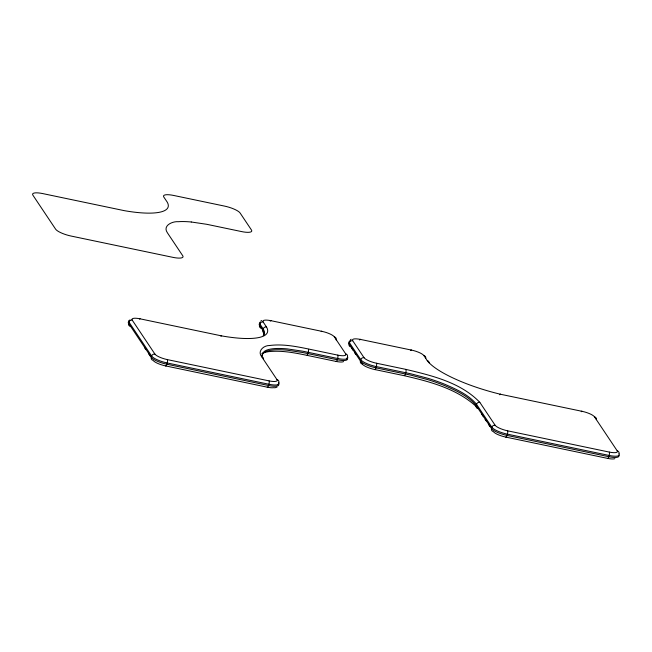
<?xml version="1.0" encoding="UTF-8"?>
<svg xmlns="http://www.w3.org/2000/svg" width="652" height="652" viewBox="0 0 652 652"><rect width="100%" height="100%" fill="white"/><g stroke="black" fill="none" stroke-linecap="round" stroke-linejoin="round"><path stroke-width="0.98" d="M262.088 356.106C261.908 349.969 269.781 349.032 274.378 348.608A55.184 14.002 16.2 0 1 287.312 348.901L302.805 351.208L337.622 358.486A13.529 3.431 16.2 0 0 347.5 356.905A2.706 2.502 -33.8 0 0 345.682 353.857L334.337 336.872A10.823 2.747 16.2 0 0 321.892 331.346L271.036 320.702A10.823 2.747 16.2 0 0 263.139 321.974A2.706 2.502 -33.8 0 0 259.863 323.954L259.496 325.209A2.706 2.502 -33.8 0 0 261.085 328.2M278.119 384.598A2.706 2.502 -33.8 0 0 278.42 383.922L278.494 383.686M278.738 382.822L278.787 382.667A2.706 2.502 -33.8 0 0 276.978 379.619L261.639 356.685C257.116 351.053 263.75 345.381 269.48 345.519C282.52 343.808 295.674 346.367 308.42 348.983L337.785 355.128A10.823 2.747 16.2 0 0 345.682 353.857M347.182 358.005L347.5 356.905M261.786 355.715C263.457 350.825 269.659 350.401 274.019 349.863A55.184 14.002 16.2 0 1 286.945 350.157L302.438 352.471L337.255 359.749A13.529 3.431 16.2 0 0 347.133 358.16M260.833 321.028L261.656 320.531M350.401 339.773L351.216 339.276M277.01 387.133L274.639 387.867M261.9 353.539L263.009 353.034M263.62 352.797L264.957 352.382M265.674 352.194L268.07 351.73M268.494 351.672C281.281 350.246 294.117 352.683 306.595 355.267L335.959 361.412A10.823 2.747 16.2 0 0 343.637 361.558M191.272 221.998L206.765 224.304L241.582 231.582A13.529 3.431 16.2 0 0 251.46 230.001L240.107 213.008A13.529 3.431 16.2 0 0 224.557 206.105L173.701 195.461A13.529 3.431 16.2 0 0 163.823 197.051L167.165 202.047A67.645 17.164 16.2 0 1 124.165 210.629L42.779 193.595A13.529 3.431 16.2 0 0 32.902 195.184L55.607 229.154A13.529 3.431 16.2 0 0 71.158 236.065L172.87 257.344A13.529 3.431 16.2 0 0 182.747 255.763L167.425 232.829C162.307 225.673 172.356 221.158 178.338 221.704A55.184 14.002 16.2 0 1 191.272 221.998M350.426 346.856A2.706 2.502 -33.8 0 1 349.065 343.954L349.423 342.691A2.706 2.502 -33.8 0 1 352.699 340.711A10.823 2.747 16.2 0 1 360.597 339.447L411.453 350.083A10.823 2.747 16.2 0 1 423.898 355.609A2.706 2.502 -33.8 0 1 425.797 358.192M352.699 340.711L364.052 357.703A10.823 2.747 16.2 0 0 376.489 363.229L405.854 369.374C431.877 375.609 460.646 382.374 479.799 402.325L495.137 425.275A10.823 2.747 16.2 0 0 507.574 430.801L609.286 452.081A10.823 2.747 16.2 0 0 617.191 450.817A2.706 2.502 -33.8 0 1 619.058 453.629M130.164 326.334A2.706 2.502 -33.8 0 1 128.583 323.343L128.941 322.088A2.706 2.502 -33.8 0 1 132.217 320.108A10.823 2.747 16.2 0 1 140.115 318.836L221.639 335.894A70.351 17.848 16.2 0 0 266.489 326.986L263.139 321.974M423.898 355.609L427.247 360.629A70.351 17.848 16.2 0 0 500.516 394.256L582.04 411.314A10.823 2.747 16.2 0 1 594.485 416.84L617.191 450.817M362.422 364.248A10.823 2.747 16.2 0 0 374.664 369.513L404.028 375.658C429.521 381.534 456.791 388.568 476.473 406.767M132.217 320.108L154.923 354.085A10.823 2.747 16.2 0 0 167.36 359.611L269.072 380.89A10.823 2.747 16.2 0 0 276.978 379.619M128.697 321.689A13.529 3.431 16.2 0 0 128.583 323.343L151.28 357.32A2.706 2.502 -33.8 0 0 153.098 360.369A10.823 2.747 16.2 0 0 165.535 365.894L267.247 387.174A10.823 2.747 16.2 0 0 273.979 387.647M349.578 342.064A13.529 3.431 16.2 0 0 349.065 343.954L360.409 360.939A13.529 3.431 16.2 0 0 375.968 367.842L410.793 375.136L427.745 379.619A55.184 14.002 16.2 0 1 444.411 385.519C455.846 390.507 468.03 395.748 476.172 405.585L491.502 428.511A2.706 2.502 -33.8 0 0 493.311 431.559A10.823 2.747 16.2 0 0 505.756 437.084L607.46 458.364A10.823 2.747 16.2 0 0 614.877 458.641M481.812 414.354L483.458 416.807M485.096 419.269L486.196 420.907M488.381 424.183L490.027 426.644M351.412 347.809L353.034 350.23M354.655 352.659L355.739 354.28M360.605 361.558L362.227 363.987A2.706 2.502 -33.8 0 1 360.409 360.939L360.776 359.684A2.706 2.502 -33.8 0 1 364.052 357.703M263.408 331.387L263.824 332.015M264.451 332.952L264.663 333.27A2.706 2.518 -32.1 0 1 262.837 330.214L259.496 325.209A13.529 3.431 16.2 0 1 260.018 323.319M144.793 347.932L145.901 349.594M148.664 353.734L150.327 356.22M263.196 335.625A67.645 17.164 16.2 0 0 263.204 328.95L259.863 323.954A13.529 3.431 16.2 0 1 260.384 322.064M266.489 326.986A2.706 2.518 -32.1 0 0 263.204 328.95L262.837 330.214A67.645 17.164 16.2 0 1 263.938 334.517M130.001 320.01A13.529 3.431 16.2 0 0 128.941 322.088L151.647 356.065A13.529 3.431 16.2 0 0 167.197 362.968L268.909 384.256A13.529 3.431 16.2 0 0 278.787 382.667M154.923 354.085A2.706 2.502 -33.8 0 0 151.647 356.065L151.28 357.32A13.529 3.431 16.2 0 0 166.839 364.223L268.542 385.511A13.529 3.431 16.2 0 0 278.42 383.922M167.36 359.611A2.706 0.758 -78.2 0 1 167.197 362.968L166.839 364.223A2.706 0.758 -78.2 0 1 165.535 365.894M269.072 380.89A2.706 0.758 -78.2 0 1 268.909 384.256L268.542 385.511A2.706 0.758 -78.2 0 1 267.247 387.174M308.535 349.309A2.706 0.709 -77.9 0 1 308.209 352.333L307.842 353.588A2.706 0.709 -77.9 0 1 307.141 355.161M337.785 355.128A2.706 0.758 -78.2 0 1 337.622 358.486L337.255 359.749A2.706 0.758 -78.2 0 1 335.959 361.412M334.337 336.872A2.706 2.502 -33.8 0 1 336.147 339.912M321.183 331.615A2.706 0.758 -78.2 0 1 321.892 331.346M270.23 321.126A2.706 0.758 -78.2 0 1 271.036 320.702M261.639 356.685A2.706 2.518 -32.4 0 1 263.563 358.91M220.841 336.122A2.706 0.888 -79 0 1 221.639 335.902M139.406 319.105A2.706 0.758 -78.2 0 1 140.115 318.836M346.831 358.828A2.706 2.502 -33.8 0 1 346.514 359.252M261.085 327.777A10.823 2.747 16.2 0 1 261.061 327.557M618.463 455.561A2.706 2.502 -33.8 0 0 618.634 455.112A13.529 3.431 16.2 0 1 608.764 456.702L507.052 435.422A13.529 3.431 16.2 0 1 491.502 428.511L491.861 427.256A2.706 2.502 -33.8 0 1 495.137 425.275M619.001 453.857A13.529 3.431 16.2 0 1 609.123 455.446L507.419 434.159A13.529 3.431 16.2 0 1 491.861 427.256L476.539 404.322C468.397 394.493 456.213 389.252 444.778 384.264A55.184 14.002 16.2 0 0 428.103 378.364L411.159 373.881L376.326 366.587A13.529 3.431 16.2 0 1 360.776 359.684L349.423 342.691A13.529 3.431 16.2 0 1 350.483 340.613M609.286 452.081A2.706 0.758 -78.2 0 1 609.123 455.446L608.764 456.702A2.706 0.758 -78.2 0 1 607.46 458.364M507.574 430.801A2.706 0.758 -78.2 0 1 507.419 434.159L507.052 435.422A2.706 0.758 -78.2 0 1 505.756 437.084M477.981 408.617A2.706 2.494 -35 0 1 476.172 405.585L476.539 404.322A2.706 2.494 -35 0 1 479.807 402.333M405.992 369.676A2.706 0.807 -78.5 0 1 405.748 372.748L405.381 374.003A2.706 0.807 -78.5 0 1 404.639 375.576M376.489 363.229A2.706 0.758 -78.2 0 1 376.326 366.587L375.968 367.842A2.706 0.758 -78.2 0 1 374.664 369.513M359.7 340.051A2.706 0.758 -78.2 0 1 360.597 339.447M410.646 350.515A2.706 0.758 -78.2 0 1 411.453 350.083M594.485 416.84A2.706 2.502 -33.8 0 1 596.352 419.66M500.312 394.126A2.706 0.619 -77.3 0 1 500.516 394.256M499.782 394.794A2.706 0.619 -77.3 0 1 500.076 394.313M427.247 360.629A2.706 2.494 -35.3 0 1 429.146 362.822M581.234 411.738A2.706 0.758 -78.2 0 1 582.04 411.314"/></g></svg>
